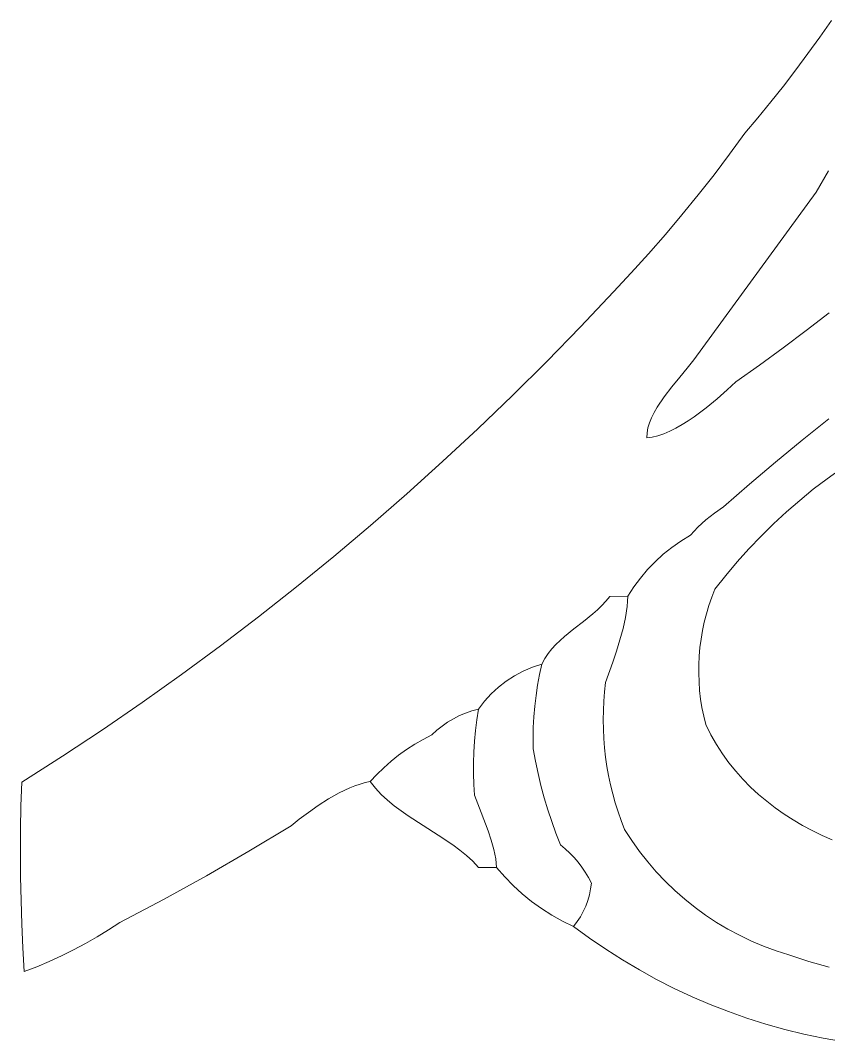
# Model space of a CAD drawing. Header units: inches. Extents: x 37.2 to 70.6, y 17.4 to 61.6.
# Drawn here: x 37.19 to 43, y 23.87 to 31.2 of the extents above; entities that cross this region are included whole.
import ezdxf

# ---------------------------------------------------------------- set-up
doc = ezdxf.new("R2010")
doc.units = ezdxf.units.IN
doc.header["$MEASUREMENT"] = 0
doc.layers.add('10_CLOSED_AREAS', color=7, linetype='CONTINUOUS', lineweight=18)

msp = doc.modelspace()

# ---------------------------------------------------------------- linework, layer by layer
at = {"layer": '10_CLOSED_AREAS'}
for points in [[(43.017, 31.2006), (42.9331, 31.0809), (42.8475, 30.9625), (42.7602, 30.8454), (42.671, 30.7296), (42.5802, 30.6152), (42.4876, 30.5021), (42.3933, 30.3904), (42.2848, 30.2409), (42.1736, 30.0934), (42.0597, 29.948), (41.9432, 29.8048), (41.8241, 29.6636), (41.7024, 29.5247), (41.5782, 29.388), (41.4515, 29.2535), (41.2142, 29.0014), (40.9729, 28.7534), (40.7276, 28.5094), (40.4784, 28.2697), (40.2254, 28.0341), (39.9686, 27.8027), (39.708, 27.5756), (39.4438, 27.3529), (39.1759, 27.1345), (38.9045, 26.9206), (38.6295, 26.7111), (38.3511, 26.5062), (38.0693, 26.3058), (37.7841, 26.1099), (37.4956, 25.9188), (37.2039, 25.7323), (37.1985, 25.5624), (37.1954, 25.3925), (37.1944, 25.2225), (37.1956, 25.0526), (37.1989, 24.8827), (37.2044, 24.7128), (37.2121, 24.5431), (37.222, 24.3734), (37.3124, 24.4081), (37.4016, 24.4456), (37.4895, 24.4858), (37.5762, 24.5286), (37.6615, 24.5741), (37.7454, 24.6221), (37.8278, 24.6728), (37.9087, 24.7259), (38.2207, 24.8909), (38.5294, 25.0617), (38.8348, 25.2382), (39.1368, 25.4206), (39.1961, 25.4672), (39.2619, 25.5162), (39.3326, 25.5653), (39.4066, 25.6125), (39.4823, 25.6554), (39.5581, 25.692), (39.5956, 25.7071), (39.6325, 25.7199), (39.6687, 25.7299), (39.7039, 25.737), (39.7518, 25.7883), (39.802, 25.837), (39.8546, 25.8831), (39.9094, 25.9265), (39.9662, 25.9672), (40.0251, 26.005), (40.0858, 26.0399), (40.1482, 26.0718), (40.1836, 26.1053), (40.2211, 26.136), (40.2607, 26.1638), (40.3021, 26.1887), (40.3452, 26.2105), (40.3899, 26.2291), (40.4359, 26.2445), (40.4831, 26.2565), (40.5265, 26.3135), (40.5743, 26.3663), (40.6263, 26.4146), (40.6822, 26.4582), (40.7416, 26.4969), (40.8042, 26.5304), (40.8696, 26.5586), (40.9376, 26.5812), (40.9587, 26.6198), (40.9827, 26.6557), (41.0091, 26.6893), (41.0377, 26.7208), (41.0682, 26.7507), (41.1001, 26.7793), (41.167, 26.8338), (41.2356, 26.8871), (41.3033, 26.9418), (41.3359, 26.9706), (41.3672, 27.0008), (41.3969, 27.0326), (41.4246, 27.0666), (41.5545, 27.0682), (41.5976, 27.1349), (41.6448, 27.1985), (41.6959, 27.2589), (41.7507, 27.3157), (41.809, 27.369), (41.8707, 27.4184), (41.9356, 27.4638), (42.0035, 27.505), (42.0573, 27.5628), (42.1152, 27.6162), (42.1771, 27.665), (42.2425, 27.709), (42.4275, 27.8716), (42.6151, 28.031), (42.8054, 28.1872), (42.9982, 28.3401)], [(42.9959, 30.1217), (42.907, 29.9672), (42.0286, 28.7645), (41.9811, 28.7052), (41.9269, 28.6401), (41.8701, 28.5706), (41.8147, 28.4979), (41.7649, 28.4236), (41.7435, 28.3862), (41.7249, 28.349), (41.7099, 28.312), (41.6988, 28.2755), (41.6923, 28.2396), (41.6907, 28.2045), (41.73, 28.2095), (41.7709, 28.2195), (41.813, 28.234), (41.856, 28.2525), (41.8997, 28.2745), (41.9436, 28.2995), (41.9876, 28.327), (42.0312, 28.3565), (42.1161, 28.4196), (42.1959, 28.4849), (42.2681, 28.5482), (42.33, 28.6058), (42.5, 28.7268), (42.6685, 28.8499), (42.8354, 28.975), (43.0008, 29.1022)], [(43.0008, 29.1022), (42.8354, 28.975), (42.6685, 28.8499), (42.5, 28.7268), (42.33, 28.6058), (42.2681, 28.5482), (42.1959, 28.4849), (42.1161, 28.4196), (42.0312, 28.3565), (41.9876, 28.327), (41.9436, 28.2995), (41.8997, 28.2745), (41.856, 28.2525), (41.813, 28.234), (41.7709, 28.2195), (41.73, 28.2095), (41.6907, 28.2045), (41.6923, 28.2396), (41.6988, 28.2755), (41.7099, 28.312), (41.7249, 28.349), (41.7435, 28.3862), (41.7649, 28.4236), (41.8147, 28.4979), (41.8701, 28.5706), (41.9269, 28.6401), (41.9811, 28.7052), (42.0286, 28.7645), (42.907, 29.9672), (42.9959, 30.1217)], [(42.9982, 28.3401), (42.8054, 28.1872), (42.6151, 28.031), (42.4275, 27.8716), (42.2425, 27.709), (42.1771, 27.665), (42.1152, 27.6162), (42.0573, 27.5628), (42.0035, 27.505), (41.9356, 27.4638), (41.8707, 27.4184), (41.809, 27.369), (41.7507, 27.3157), (41.6959, 27.2589), (41.6448, 27.1985), (41.5976, 27.1349), (41.5545, 27.0682), (41.5532, 27.0315), (41.5499, 26.9937), (41.538, 26.9156), (41.5203, 26.8353), (41.4982, 26.754), (41.4732, 26.6732), (41.4467, 26.5943), (41.3952, 26.4477), (41.3877, 26.3807), (41.3823, 26.3136), (41.3791, 26.2465), (41.378, 26.1794), (41.3791, 26.1124), (41.3823, 26.0454), (41.3877, 25.9787), (41.3952, 25.9122), (41.4048, 25.8459), (41.4166, 25.78), (41.4304, 25.7144), (41.4463, 25.6493), (41.4644, 25.5846), (41.4845, 25.5205), (41.5067, 25.457), (41.531, 25.3941), (41.583, 25.3137), (41.6384, 25.2361), (41.6972, 25.1614), (41.7591, 25.0897), (41.8242, 25.021), (41.8923, 24.9555), (41.9632, 24.8932), (42.0368, 24.8343), (42.1131, 24.7788), (42.1918, 24.7268), (42.273, 24.6785), (42.3564, 24.6338), (42.4419, 24.5929), (42.5295, 24.5559), (42.6189, 24.5229), (42.7101, 24.494), (42.8544, 24.4467), (43.0005, 24.4062)], [(43.0876, 27.985), (42.9855, 27.9115), (42.8857, 27.835), (42.7884, 27.7554), (42.6935, 27.6728), (42.6011, 27.5873), (42.5113, 27.499), (42.4243, 27.4079), (42.3399, 27.314), (42.2584, 27.2174), (42.1797, 27.1182), (42.157, 27.0601), (42.1367, 27.0013), (42.1188, 26.9419), (42.1034, 26.8819), (42.0906, 26.8215), (42.0801, 26.7606), (42.0722, 26.6994), (42.0668, 26.638), (42.0638, 26.5763), (42.0634, 26.5146), (42.0655, 26.4529), (42.0701, 26.3913), (42.0772, 26.3298), (42.0868, 26.2685), (42.099, 26.2074), (42.1137, 26.1468), (42.1505, 26.0738), (42.1906, 26.0038), (42.2338, 25.9369), (42.2801, 25.8729), (42.3292, 25.8119), (42.381, 25.7537), (42.4355, 25.6983), (42.4924, 25.6457), (42.5516, 25.5959), (42.613, 25.5487), (42.6765, 25.5041), (42.742, 25.4621), (42.8092, 25.4227), (42.8781, 25.3857), (42.9485, 25.3511), (43.0203, 25.3189)], [(43.0203, 25.3189), (42.9485, 25.3511), (42.8781, 25.3857), (42.8092, 25.4227), (42.742, 25.4621), (42.6765, 25.5041), (42.613, 25.5487), (42.5516, 25.5959), (42.4924, 25.6457), (42.4355, 25.6983), (42.381, 25.7537), (42.3292, 25.8119), (42.2801, 25.8729), (42.2338, 25.9369), (42.1906, 26.0038), (42.1505, 26.0738), (42.1137, 26.1468), (42.099, 26.2074), (42.0868, 26.2685), (42.0772, 26.3298), (42.0701, 26.3913), (42.0655, 26.4529), (42.0634, 26.5146), (42.0638, 26.5763), (42.0668, 26.638), (42.0722, 26.6994), (42.0801, 26.7606), (42.0906, 26.8215), (42.1034, 26.8819), (42.1188, 26.9419), (42.1367, 27.0013), (42.157, 27.0601), (42.1797, 27.1182), (42.2584, 27.2174), (42.3399, 27.314), (42.4243, 27.4079), (42.5113, 27.499), (42.6011, 27.5873), (42.6935, 27.6728), (42.7884, 27.7554), (42.8857, 27.835), (42.9855, 27.9115), (43.0876, 27.985)], [(43.0005, 24.4062), (42.8544, 24.4467), (42.7101, 24.494), (42.6189, 24.5229), (42.5295, 24.5559), (42.4419, 24.5929), (42.3564, 24.6338), (42.273, 24.6785), (42.1918, 24.7268), (42.1131, 24.7788), (42.0368, 24.8343), (41.9632, 24.8932), (41.8923, 24.9555), (41.8242, 25.021), (41.7591, 25.0897), (41.6972, 25.1614), (41.6384, 25.2361), (41.583, 25.3137), (41.531, 25.3941), (41.5067, 25.457), (41.4845, 25.5205), (41.4644, 25.5846), (41.4463, 25.6493), (41.4304, 25.7144), (41.4166, 25.78), (41.4048, 25.8459), (41.3952, 25.9122), (41.3877, 25.9787), (41.3823, 26.0454), (41.3791, 26.1124), (41.378, 26.1794), (41.3791, 26.2465), (41.3823, 26.3136), (41.3877, 26.3807), (41.3952, 26.4477), (41.4467, 26.5943), (41.4732, 26.6732), (41.4982, 26.754), (41.5203, 26.8353), (41.538, 26.9156), (41.5499, 26.9937), (41.5532, 27.0315), (41.5545, 27.0682), (41.4246, 27.0666), (41.3969, 27.0326), (41.3672, 27.0008), (41.3359, 26.9706), (41.3033, 26.9418), (41.2356, 26.8871), (41.167, 26.8338), (41.1001, 26.7793), (41.0682, 26.7507), (41.0377, 26.7208), (41.0091, 26.6893), (40.9827, 26.6557), (40.9587, 26.6198), (40.9376, 26.5812), (40.9212, 26.5061), (40.9072, 26.4305), (40.8957, 26.3546), (40.8867, 26.2784), (40.8801, 26.2019), (40.876, 26.1253), (40.8744, 26.0485), (40.8753, 25.9716), (40.8913, 25.8833), (40.9098, 25.7954), (40.9307, 25.7081), (40.954, 25.6215), (40.9798, 25.5356), (41.008, 25.4504), (41.0386, 25.366), (41.0715, 25.2825), (41.1055, 25.2538), (41.1378, 25.2235), (41.1684, 25.1915), (41.1971, 25.1579), (41.224, 25.1228), (41.2489, 25.0862), (41.2719, 25.0483), (41.2927, 25.0091), (41.2875, 24.9665), (41.279, 24.9246), (41.2674, 24.8836), (41.2527, 24.8437), (41.2351, 24.805), (41.2145, 24.7677), (41.1911, 24.732), (41.1649, 24.698), (41.2794, 24.6138), (41.3965, 24.5335), (41.5159, 24.4572), (41.6376, 24.385), (41.7615, 24.3169), (41.8874, 24.253), (42.0154, 24.1932), (42.1451, 24.1377), (42.2766, 24.0864), (42.4098, 24.0395), (42.5445, 23.9969), (42.6806, 23.9588), (42.818, 23.925), (42.9567, 23.8958), (43.0964, 23.8711)]]:
    msp.add_lwpolyline(points, dxfattribs=at)
for points in [[(41.1649, 24.698), (41.1911, 24.732), (41.2145, 24.7677), (41.2351, 24.805), (41.2527, 24.8437), (41.2674, 24.8836), (41.279, 24.9246), (41.2875, 24.9665), (41.2927, 25.0091), (41.2719, 25.0483), (41.2489, 25.0862), (41.224, 25.1228), (41.1971, 25.1579), (41.1684, 25.1915), (41.1378, 25.2235), (41.1055, 25.2538), (41.0715, 25.2825), (41.0386, 25.366), (41.008, 25.4504), (40.9798, 25.5356), (40.954, 25.6215), (40.9307, 25.7081), (40.9098, 25.7954), (40.8913, 25.8833), (40.8753, 25.9716), (40.8744, 26.0485), (40.876, 26.1253), (40.8801, 26.2019), (40.8867, 26.2784), (40.8957, 26.3546), (40.9072, 26.4305), (40.9212, 26.5061), (40.9376, 26.5812), (40.8696, 26.5586), (40.8042, 26.5304), (40.7416, 26.4969), (40.6822, 26.4582), (40.6263, 26.4146), (40.5743, 26.3663), (40.5265, 26.3135), (40.4831, 26.2565), (40.4708, 26.18), (40.4609, 26.1033), (40.4536, 26.0263), (40.4487, 25.9491), (40.4463, 25.8718), (40.4464, 25.7945), (40.449, 25.7171), (40.4541, 25.6399), (40.5013, 25.5152), (40.5518, 25.3828), (40.5744, 25.3157), (40.5931, 25.249), (40.6065, 25.1836), (40.6129, 25.1201), (40.6705, 25.0537), (40.7317, 24.9909), (40.7963, 24.9319), (40.8642, 24.8768), (40.9352, 24.8257), (41.0091, 24.7788), (41.0857, 24.7362)], [(40.4541, 25.6399), (40.449, 25.7171), (40.4464, 25.7945), (40.4463, 25.8718), (40.4487, 25.9491), (40.4536, 26.0263), (40.4609, 26.1033), (40.4708, 26.18), (40.4831, 26.2565), (40.4359, 26.2445), (40.3899, 26.2291), (40.3452, 26.2105), (40.3021, 26.1887), (40.2607, 26.1638), (40.2211, 26.136), (40.1836, 26.1053), (40.1482, 26.0718), (40.0858, 26.0399), (40.0251, 26.005), (39.9662, 25.9672), (39.9094, 25.9265), (39.8546, 25.8831), (39.802, 25.837), (39.7518, 25.7883), (39.7039, 25.737), (39.7423, 25.6894), (39.7843, 25.645), (39.8295, 25.6034), (39.8773, 25.5641), (39.9272, 25.5266), (39.9789, 25.4907), (40.0854, 25.4217), (40.1929, 25.3537), (40.2976, 25.2832), (40.3476, 25.2461), (40.3956, 25.207), (40.4409, 25.1658), (40.4831, 25.1218), (40.6129, 25.1201), (40.6065, 25.1836), (40.5931, 25.249), (40.5744, 25.3157), (40.5518, 25.3828), (40.5013, 25.5152)]]:
    msp.add_lwpolyline(points, close=True, dxfattribs=at)

doc.saveas('drawing.dxf')
